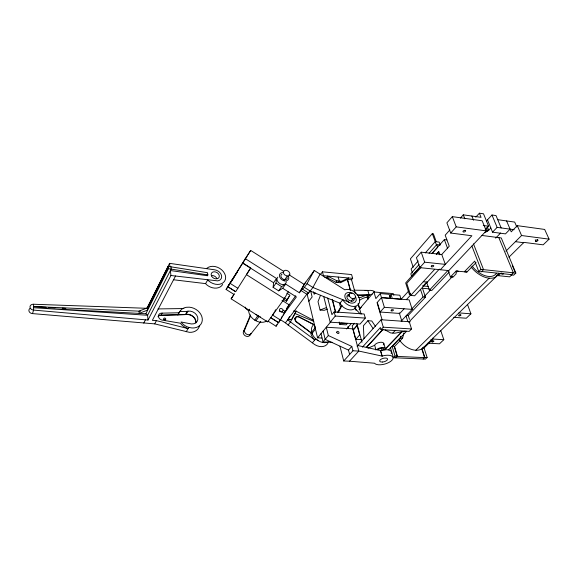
<?xml version="1.0" encoding="UTF-8"?>
<svg xmlns="http://www.w3.org/2000/svg" width="578" height="578" viewBox="0 0 578 578"><rect width="100%" height="100%" fill="white"/><g stroke="black" fill="none" stroke-linecap="round" stroke-linejoin="round"><path stroke-width="0.87" d="M33.618 304.245A3.641 2.904 11.5 0 0 29.991 306.904A3.641 2.904 11.5 0 0 33.603 310.097L147.997 320.039L170.922 275.496L217.711 280.872A6.82 5.137 29.7 0 0 221.453 275.236A6.82 5.137 29.7 0 0 214.416 269.781L169.564 263.351L146.949 308.312L33.618 304.245L33.603 310.097L32.491 313.601L154.694 323.875L189.324 332.321A12.225 9.768 28.8 0 0 199.569 325.349M249.653 309.223L248.627 311.036A11.43 8.713 34.7 0 0 254.782 320.161L257.456 321.491A11.43 8.713 34.7 0 0 266.834 320.906M273.105 287.331L276.017 283.09L276.508 278.473L245.274 258.655L242.572 263.055L273.604 282.736L273.105 287.331L278.668 290.864L282.685 288.263L285.648 284.051L299.433 292.8L305.733 282.136M375.808 349.502L374.674 345.131A4.812 2.16 -15.3 0 1 380.945 342.263A4.812 2.16 -15.3 0 1 383.279 344.914M375.707 349.914L375.852 349.307M390.403 347.472L393.416 357.724L395.041 356.084L392.159 346.33L400.229 338L400.662 336.252M392.159 346.33L394.536 346.453L402.628 338.13L403.914 332.899M422.54 347.862L424.057 347.942L432.423 339.806L432.857 338.094M177.937 314.967L179.137 312.756A12.29 9.783 28.9 0 1 180.755 310.762M320.45 295.409L318.016 301.687L320.075 310.039L324.244 310.335L327.48 309.078M260.801 321.455L249.833 335.254A3.692 2.897 34.8 0 1 245.231 335.782A3.692 2.897 34.8 0 1 243.584 331.317L250.476 314.923M243.584 331.317L244.761 329.605L250.614 315.66M145.866 313.767L147.592 315.277L33.611 307.706L145.866 313.767L168.487 268.683L168.191 266.379L207.495 272.686L207.856 274.947L207.408 275.735L170.387 270.54L147.592 315.277L147.997 320.039M147.303 307.879L139.031 311.145L139.233 313.312L147.542 310.119L147.303 307.879L168.191 266.379M147.426 308.999L168.343 267.535M143.756 323.116L145.418 319.858M175.553 275.937L152.361 320.349L156.407 320.638L188.11 328.607A12.29 9.783 28.9 0 1 180.343 323.189L161.804 320.053A4.241 3.403 25.9 0 1 158.43 316.383A4.241 3.403 25.9 0 1 161.11 313.168L179.137 312.756M337.393 312.676L341.699 305.242M338.455 312.207L342.031 305.386M154.694 323.875L156.407 320.638M158.314 315.956A4.227 3.396 25.8 0 1 160.048 315.176L161.06 315.133L162.122 313.124M299.433 292.8L304.107 284.354L314.28 270.461L320.082 274.153L312.9 287.461L310.205 291.059L306.824 294.238L285.416 322.849L280.605 319.8M313.406 320.263L296.16 311.159L291.594 319.555L287.656 319.851L314.779 339.907A11.509 8.547 39.8 0 1 310.603 332.545L296.29 321.953A3.902 2.912 37.7 0 1 295.127 317.914A3.902 2.912 37.7 0 1 298.869 316.903L314.389 324.749M327.849 343.346A11.452 8.54 39.9 0 1 314.793 344.632L288.133 325.017L290.394 322.025L296.268 311.217M306.824 294.238L301.066 290.582L304.375 287.353L307.019 283.719L314.28 270.461M289.607 316.491L288.054 319.316L291.702 319.612M268.178 321.238L276.074 326.23L280.395 319.634M281.269 318.066L282.1 316.578M284.665 311.976L285.525 310.444M286.356 308.948L287.215 307.424M270.728 317.676L278.675 322.705L284.463 313.16L282.035 311.867A2.001 1.496 36.1 0 1 279.651 310.357A2.001 1.496 36.1 0 1 280.691 308.5A2.001 1.496 36.1 0 1 283.076 310.01L285.301 311.658L289.108 304.837L281.999 300.329M161.06 315.133L177.742 314.757L178.855 312.77M276.074 326.23L276.927 324.706M283.206 299.202L286.356 301.203L288.978 296.557M286.356 301.203L289.961 295.199L286.818 293.205M226.106 289.448L232.154 280.048L227.79 286.71L235.672 291.688L250.693 267.968L242.681 262.889L226.106 289.448L233.953 294.412L231.157 298.84L267.679 321.924L284.362 298.703L288.263 291.839M273.907 312.785L272.606 315.068L280.59 320.118M274.774 311.267L275.648 309.75M177.742 314.757L185.35 314.584L187.178 311.39L187.98 311.159A7.63 6.062 28.9 0 1 197.676 317.221A7.63 6.062 28.9 0 1 191.419 323.962L181.037 321.975A12.311 9.783 28.9 0 0 188.818 327.401L191.918 327.972A12.311 9.783 28.9 0 0 202.249 318.442A12.311 9.783 28.9 0 0 189.338 307.185L186.369 307.294A12.311 9.783 28.9 0 0 179.823 311.528L187.178 311.39M185.35 314.584L186.145 314.353L187.98 311.159M173.559 279.766L205.58 283.617L207.74 279.882L208.81 281.009A11.054 8.323 29.7 0 0 223.448 282.498A11.054 8.323 29.7 0 0 221.627 269.781A11.054 8.323 29.7 0 0 206.982 268.221L206.642 268.633M259.016 316.448L255.996 320.761M186.246 331.758L188.818 327.401M235.672 291.695L227.79 286.71L247.521 255.563M247.984 254.811L250.686 250.411L283.791 271.443M359.111 309.497L373.93 291.977L393.315 293.61L393.82 295.25M250.693 267.968L246.445 274.658L284.362 298.703M231.157 298.84L234.451 293.682M237.392 272.043L231.424 281.327L233.801 277.7M245.274 258.655L250.686 250.411M288.299 276.096A5.079 3.678 34.7 0 1 288.697 277.187C289.499 279.998 286.189 281.761 283.849 280.713A5.079 3.678 34.7 0 1 280.619 278.517L279.94 277.469A5.079 3.678 34.7 0 1 279.701 274.348L280.243 273.553A5.079 3.678 34.7 0 1 283.206 272.635M277.794 277.144L277.252 277.939A5.05 3.678 34.7 0 0 277.483 281.053L278.155 282.1A5.05 3.678 34.7 0 0 283.155 284.535A5.05 3.678 34.7 0 0 286.291 281.811M273.604 282.736L276.508 278.473M254.782 320.161L257.86 315.718L260.555 317.062M282.006 274.16A3.497 2.536 34.7 0 0 281.089 276.884A3.497 2.536 34.7 0 0 283.935 279.485L284.773 279.658L287.288 276.046A3.519 2.536 34.7 0 0 289.809 274.536A3.519 2.536 34.7 0 0 288.408 271.342L287.656 270.829A3.519 2.536 34.7 0 0 283.726 271.19A3.519 2.536 34.7 0 0 284.853 274.998L287.288 276.046M278.668 290.864L281.623 286.645L285.648 284.051M249.833 335.254L251.025 333.557A3.706 2.897 34.8 0 1 246.416 334.084A3.706 2.897 34.8 0 1 244.761 329.605M281.732 312.243L283.155 310.299M287.75 306.701L295.734 295.791M284.354 312.951L285.301 311.658M283.061 315.089L296.384 296.955L282.685 288.263M320.335 274.637L322.445 271.819L351.59 274.557L352.659 278.372L351.547 279.752L355.369 293.501M310.025 290.879L307.236 294.599L317.568 337.827L321.859 338.058M308.833 301.283L312.127 296.976L310.711 291.117M315.205 292.938L314.15 294.325L313.536 291.803M336.013 282.317L337.104 280.922L341.432 281.313L348.621 277.996L347.515 279.384L340.334 282.7L336.013 282.317L326.527 277.483L324.865 277.332M338.173 282.512L339.272 281.118L338.181 277.043M340.334 282.7L341.432 281.313M314.909 326.057A11.618 8.554 39.8 0 0 315.169 327.784L311.65 332.14L312.604 334.734M312.084 333.318L315.602 328.961L315.169 327.784M356.229 306.752A10.194 7.203 39.3 0 1 349.206 309.794A10.194 7.203 39.3 0 1 340.615 304.331L339.972 303.204L342.812 299.715L343.469 300.835A10.252 7.203 39.3 0 0 355.708 306.167A10.252 7.203 39.3 0 0 358.49 296.413A10.252 7.203 39.3 0 0 346.742 289.376L344.828 289.824L320.082 274.153M323.752 296.586L330.197 322.192L360.051 324.085L365.31 318.088L364.162 314.006L334.185 311.91L331.938 314.656L327.712 298.067M347.913 296.536L349.054 295.141M312.395 342.805L315.689 338.802L318.102 340.637M330.197 322.192L335.247 316.058L334.185 311.91M317.568 337.827L330.883 321.679M351.099 301.174L353.122 298.739M339.943 346.2L343.715 360.975L349.502 361.199L358.794 351.056L352.818 328.824L326.267 327.256L328.326 335.543L323.008 341.88L321.014 333.643M339.835 324.453L340.955 323.124L347.335 323.521L346.208 324.85L339.835 324.453L339.207 322.025M366.951 297.099L367.781 296.5A5.253 2.615 -15.8 0 1 372.16 294.18M346.648 328.961L351.207 323.673M354.502 323.254L352.183 325.934L355.773 339.308L361.156 339.597M382.015 319.504L377.066 302.67L381.473 297.634L390.36 298.327L389.131 294.303L380.245 293.559L375.873 298.602L373.93 291.977M436.166 241.525L433.363 233.722L432.315 233.591L410.409 258.85L413.198 267.231M449.857 229.943L445.19 235.195L449.258 246.228L441.758 254.479L421.232 252.174L416.435 257.658L419.809 267.636L448.788 270.598L486.257 230.853L482.175 220.782L452.321 216.634L446.888 222.841L450.703 233.042L471.886 235.752L440.342 269.738M357.334 325.233L353.245 329.901L357.11 325.472L359.689 334.922L355.773 339.308M418.197 260.967L411.139 268.972L412.468 272.997M425.256 252.969L435.248 241.633L439.186 242.103L440.075 244.559M375.635 326.678L371.799 320.985L367.868 320.725L363.381 325.79L364.003 338.6M390.562 298.277L389.818 295.857L391.053 294.462L399.817 295.199L401.081 299.231L392.289 298.486L391.053 294.462M419.064 264.522L410.821 273.813L411.652 276.349L419.931 267.079M429.078 253.243L436.737 244.624L440.27 245.043M460.355 218.123L463.274 214.835L481.048 217.321L479.379 213.203L475.745 217.191M419.953 266.928L405.669 282.931L409.47 294.744L410.597 293.516M431.853 253.59L444.352 239.588L446.881 239.899M432.344 253.171L437.669 247.218L436.737 244.624M377.304 302.395L380.143 312.033L384.363 307.308L412.222 309.396L409.166 299.881L381.473 297.634M419.809 267.636L424.671 262.188L445.32 264.377L441.758 254.479M450.703 233.042L456.223 226.872L486.257 230.853M420.936 267.563L406.789 283.365L410.691 295.445L414.643 295.777L439.331 269.11M343.715 360.975L349.625 354.466L348.483 350.109L351.792 346.417L328.326 335.543M348.534 302.056C351.359 304.418 357.623 302.966 356.07 298.284A6.409 4.501 39.3 0 0 355.499 296.89M436.325 254.19L438.709 251.538L439.872 254.775M436.368 254.327L438.753 251.676M349.625 354.466L352.948 350.788L358.794 351.056L382.036 356.077L383.546 355.708A9.739 4.205 -15.2 0 1 391.877 360.332A9.739 4.205 -15.2 0 1 375.505 364.017L374.566 363.23L349.502 361.199M357.074 346.244L381.104 319.742L410.236 321.773M400.865 299.57L408.603 291.059M362.37 347.161L380.389 327.531L381.003 329.662L409.173 331.375L411.529 328.954L409.217 321.628M406.565 299.418L410.792 294.816M486.409 220.984L491.972 215.002L496.025 215.587L501.155 227.927M410.691 295.445L434.678 269.341M381.003 329.662L383.286 327.191L411.529 328.954M366.279 347.371L383.077 329.207M423.175 285.893L426.181 282.642M366.481 347.385L382.687 329.865M404.094 308.789L399.781 313.442L380.143 312.033M485.202 229.849L488.605 226.222L483.511 213.788L479.379 213.203M485.072 232.298A5.527 2.832 -21.3 0 0 486.206 231.879L488.692 230.326L490.838 228.028M481.987 235.47L501.256 237.948L515.851 273.062L483.548 269.644L481.373 271.826L478.772 271.559L474.733 261.075L464.38 271.761L466.937 272.028L476.099 262.614M411.97 308.717L423.017 296.969L425.466 297.179L422.489 288.263L429.367 288.877M426.6 282.064L429.367 290.228L448.051 270.374L450.428 276.978L452.95 277.223L456.36 273.676M401.139 321.151L412.222 309.396M424.584 296.261L430.776 289.694M406.63 315.299L408.227 315.415L425.466 297.179M449.352 271.906L431.831 290.445L429.367 290.228M392.794 333.08L395.215 330.522M450.428 276.978L456.093 271.046L466.937 272.028M487.471 219.828L492.535 232.168L497.123 227.371L514.16 229.704M408.675 322.293L452.697 276.291M455.804 273.047L457.66 271.104M385.251 348.975L401.847 331.707M385.468 348.975L402.158 331.606M495.649 238.15L500.642 232.999M388.647 349.798L406.652 331.201M510.092 229.155L505.483 233.88L492.535 232.168M508.922 257.196L523.943 242.392L543.147 244.834L549.1 239.148L544.671 229.437L517.296 225.651L511.227 231.829L506.588 220.933L497.745 219.676M393.416 357.724L395.8 357.825L397.426 356.185L394.536 346.453M498.814 237.637L513.358 272.794L511.133 274.926L513.625 275.179L515.851 273.062M478.772 271.559L480.939 269.37L483.548 269.644L473.483 243.858M505.866 251.206L521.573 235.521L549.1 239.148M415.849 350.254L489.154 278.191M422.337 348.606L495.953 276.833M496.993 275.142L498.713 275.294L501.22 272.852M395.8 357.825L423.147 359.01L424.823 357.406L427.12 357.507L424.057 347.942M440.783 330.695L443.817 339.683L439.497 343.809L427.901 343.18M511.978 274.601L509.623 276.84L496.271 275.475M467.551 304.606L470.918 313.803L466.294 318.225L453.701 317.322M427.12 357.507L425.437 359.104L423.147 359.01M503.64 273.712L503.597 273.748A1.286 0.6 -20.3 0 1 501.87 274.131A1.286 0.6 -20.3 0 1 502.08 273.184M368.013 348.18L374.631 345.326M320.075 310.039L326.505 307.51M357.269 345.398L380.454 350.528L381.957 350.16A9.703 4.241 -15.2 0 1 391.154 353.657M405.279 331.136L394.868 333.195L390.721 332.957L385.02 329.908M357.428 295.618L369.111 294.946L367.789 290.38L353.801 290.178M365.101 290.532L370.447 290.351A11.047 5.52 -15.6 0 1 374.544 291.529M157.96 308.919L183.883 308.544M358.266 297.403L360.896 297.403A11.09 5.484 -15.6 0 1 369.111 294.946L356.836 294.794M140.656 311.217L33.611 306.535L46.146 307.258M395.041 356.084L397.426 356.185M323.008 341.88L332.408 342.364M48.834 307.409L55.105 307.763M62.272 308.175L65.849 308.377M432.387 339.033L443.817 339.683M400.229 338L402.628 338.13M430.885 339.719L432.423 339.806M335.247 316.058L365.31 318.088M458.867 312.9L470.918 313.803M293.552 310.957L296.16 311.159M168.487 268.683L207.856 274.947M422.532 285.908L428.544 286.457M351.547 279.752L347.515 279.384L350.593 290.582M326.801 277.707L328.586 277.866M352.659 278.372L323.434 275.692L322.445 271.819M423.298 281.732L427.301 282.1M481.676 271.501L511.443 274.608M497.08 275.128L498.713 275.294M456.093 271.046L458.629 271.306M515.417 241.662L523.625 242.709M483.244 225.499L488.605 226.222M506.588 220.933L514.687 222.082L516.811 226.988M349.047 302.265L312.9 287.461L307.019 283.719M339.972 303.204L310.205 291.059L304.375 287.353M294.997 313.551L313.803 321.375M348.483 350.109L325.154 339.329L323.131 331.064M337.104 280.922L327.603 276.074L326.577 277.686M313.76 324.684L299.78 317.387A3.656 2.731 37.8 0 0 295.409 317.857A3.656 2.731 37.8 0 0 297.193 322.228L311.499 333.051M229.914 283.249L237.84 288.263M270.742 317.662L278.69 322.69M248.641 310.718L247.789 310.176A5.361 4.082 33.7 0 1 245.202 307.113M276.017 283.09L281.623 286.645M284.181 297.836L287.338 299.845M289.058 274.796L304.107 284.354M302.511 289.166L308.305 292.844M348.606 301.969L347.66 301.319A6.409 4.501 39.3 0 1 345.268 294.267A6.409 4.501 39.3 0 1 352.053 293.472M285.416 322.849L288.133 325.017M389.818 295.857L389.948 295.987A1.994 0.983 -16.4 0 1 389.753 296.803M205.58 283.617L206.649 284.744A10.989 8.316 29.7 0 0 222.646 284.398M354.668 307.987L360.022 313.717M340.572 306.615L340.341 306.282A5.065 3.598 39.4 0 1 339.936 303.089M367.868 320.725L373.106 328.564M535.25 239.769L535.965 241.394M517.296 225.651L521.573 235.521M491.972 215.002L497.123 227.371M512.289 265.454L514.919 271.79M487.355 227.053L488.692 230.326M486.315 227.84L487.644 231.113M471.872 216.042L473.534 220.232M463.274 214.835L464.828 218.824M471.886 246.047L480.939 269.37M452.321 216.634L456.223 226.872M444.352 239.588L447.632 248.526M432.315 233.591L436.722 245.729M438.449 251.878L439.316 254.306M421.232 252.174L424.671 262.188M420.589 289.665L423.017 296.969M422.027 348.628L424.823 357.406M421.889 349.163L424.577 357.623L397.194 356.409L394.384 346.952M408.227 315.415L409.484 319.388M406.074 316.036L407.822 321.614M399.246 312.792L401.905 321.397M380.245 293.559L384.363 307.308M381.104 319.742L383.286 327.191M383.886 343.672L385.396 348.881M367.781 296.5L368.511 299.043M367.319 297.041L367.803 298.739M381.509 348.274L382.159 350.535M380.599 350.55L382.181 356.091M380.454 350.528L382.036 356.077M358.237 303.804L361.106 314.114M358.15 303.696L359.567 308.782A11.163 5.426 -15.5 0 1 361.236 307.243M355.094 306.94L356.041 310.386M347.356 279.571L350.42 290.705M355.123 307.836L355.593 309.548M356.901 323.637L361.987 342.299M347.949 326.483L348.411 328.225M351.792 346.417L352.948 350.788M332.393 299.368L335.753 312.366M332.169 299.353L335.529 312.351M283.935 279.485L284.224 280.792M207.162 274.225L207.408 275.735M170.915 266.624L171.211 268.922L170.387 270.54L170.922 275.496M169.564 263.351L169.918 266.61M279.282 311.116A1.994 1.496 36.1 0 1 279.759 311.239M280.214 311.47A1.994 1.496 36.1 0 1 280.626 311.795M257.86 315.718A11.509 8.721 34.7 0 1 256.032 314.36M295.17 318.623A3.641 2.724 37.8 0 1 295.922 318.435M328.449 341.88A11.531 8.547 39.8 0 1 314.273 337.292A11.531 8.547 39.8 0 1 314.078 324.33M294.845 318.724A3.887 2.912 37.7 0 1 295.64 318.507M287.338 277.794A3.497 2.536 34.7 0 1 284.773 279.658M354.09 298.125A4.104 2.883 39.3 0 1 351.489 301.261L348.707 300.069A4.104 2.883 39.3 0 1 346.923 296.283A4.104 2.883 39.3 0 1 349.625 294.44M359.335 300.452A11.105 5.477 -15.6 0 1 368.2 296.861M376.596 349.726A4.834 2.139 -15.3 0 1 383.004 347.494A4.834 2.139 -15.3 0 1 384.782 350.116M377.875 349.784A3.331 1.474 -15.3 0 1 382.289 348.252A3.331 1.474 -15.3 0 1 383.517 350.058M32.491 313.601A3.62 2.897 11.3 0 1 29.167 311.564A3.62 2.897 11.3 0 1 29.969 308.428M163.516 319.359A1.04 0.838 26.2 0 1 165.033 319.995M195.675 322.755A7.333 5.845 28.8 0 0 188.009 314.497L161.11 315.35A3.959 3.186 25.8 0 0 157.975 316.773M186.145 314.353A7.586 6.055 28.8 0 1 195.92 322.827M211.461 275.554A4.306 3.258 29.7 0 1 216.801 278.459M498.771 273.235A19.442 11.661 42.1 0 1 487.023 277.837A19.442 11.661 42.1 0 1 471.063 266.899M424.505 346.395A17.253 11.827 43.7 0 1 399.456 339.965M496.408 273.293A17.289 10.368 42.1 0 1 472.132 266.039M431.405 266.01L431.267 266.212A1.329 0.672 -18.5 0 0 432.655 266.776A1.329 0.672 -18.5 0 0 433.565 265.49A1.329 0.672 -18.5 0 0 431.405 266.01M460.818 315.169L460.68 315.335A1.192 0.535 -18.2 0 1 458.759 315.805A1.192 0.535 -18.2 0 1 459.626 314.743A1.192 0.535 -18.2 0 1 460.818 315.169M391.4 310.061L391.212 310.227A1.228 0.585 -16.3 0 0 392.137 310.935A1.228 0.585 -16.3 0 0 393.365 309.851A1.228 0.585 -16.3 0 0 391.4 310.061M165.532 319.591L165.337 319.721A1.04 0.838 26.2 0 1 164.333 319.648L164.116 319.49A1.04 0.838 26.2 0 1 163.986 318.247A1.04 0.838 26.2 0 1 165.402 318.348A1.04 0.838 26.2 0 1 165.532 319.591M382.636 362.023L380.851 361.951A4.082 1.763 -15.2 0 1 381.914 358.794A4.082 1.763 -15.2 0 1 387.578 359.01A4.082 1.763 -15.2 0 1 382.636 362.023M432.214 341.959L432.163 341.959A1.134 0.491 -16.9 0 1 432.265 341.078A1.134 0.491 -16.9 0 1 433.89 341.085A1.134 0.491 -16.9 0 1 432.416 341.959L432.214 341.959M465.073 230.347L464.828 230.333A1.416 0.737 -20.6 0 0 462.956 231.576A1.416 0.737 -20.6 0 0 464.929 231.706A1.416 0.737 -20.6 0 0 465.131 230.355L465.131 230.355M537.533 239.812L537.489 239.805A1.373 0.657 -22.2 0 0 535.452 240.853A1.373 0.657 -22.2 0 0 537.041 241.178A1.373 0.657 -22.2 0 0 537.735 239.856L537.533 239.812M336.793 332.372A1.257 0.918 40.6 0 0 338.672 333.39A1.257 0.918 40.6 0 0 338.195 331.534A1.257 0.918 40.6 0 0 336.793 332.372M349.567 296.326A3.54 2.478 39.3 0 0 355.044 298.046A3.54 2.478 39.3 0 0 352.305 293.01A3.54 2.478 39.3 0 0 349.567 296.326M211.476 275.916A4.335 3.266 29.7 0 0 218.527 278.069A4.335 3.266 29.7 0 0 215.702 271.992A4.335 3.266 29.7 0 0 211.476 275.916"/></g></svg>
